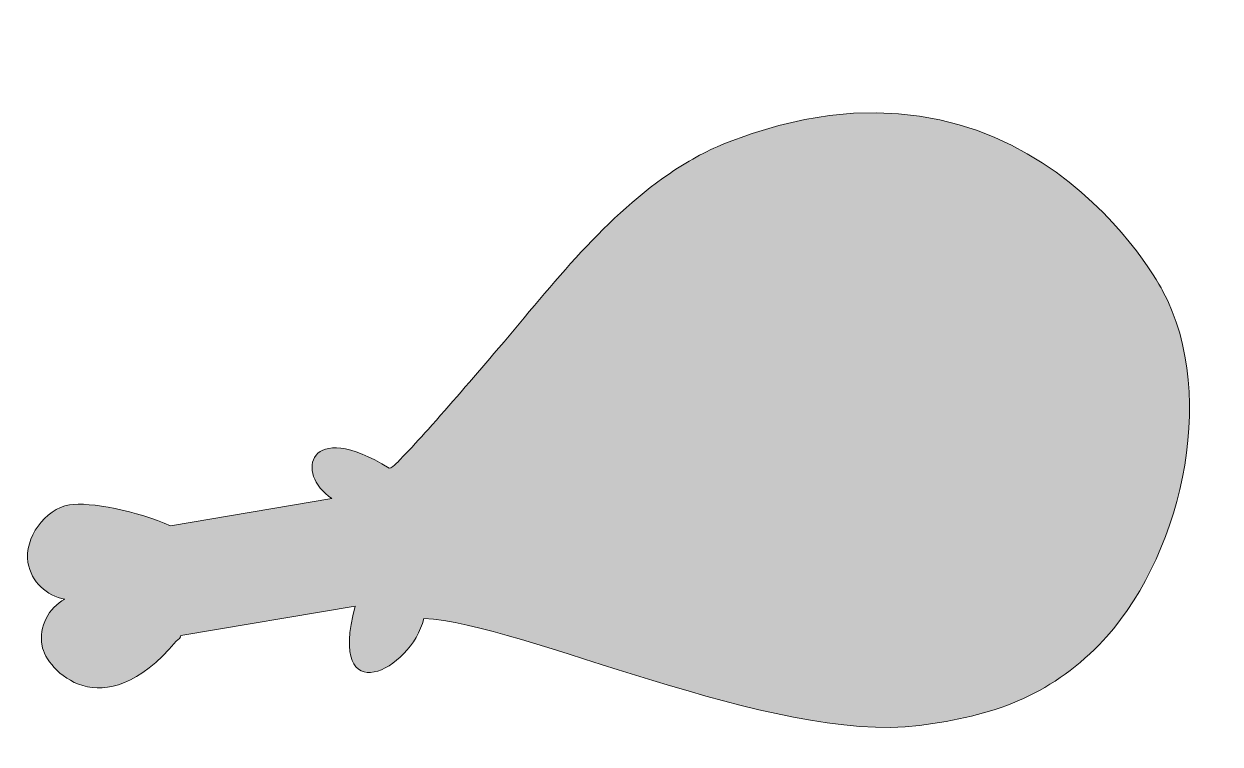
# Model space of a CAD drawing. Header units: inches. Extents: x 0 to 104, y -1 to 61.
import ezdxf

# ---------------------------------------------------------------- set-up
doc = ezdxf.new("R2010")
doc.units = ezdxf.units.IN
doc.header["$MEASUREMENT"] = 0
doc.layers.add('Layer 1', color=7, linetype='Continuous')

msp = doc.modelspace()

# ---------------------------------------------------------------- hatches: boundary and pattern name
at = {"layer": 'Layer 1', "true_color": 0xbddd76}
h = msp.add_hatch(color=63, dxfattribs=at)
h.dxf.hatch_style = 2
edge = h.paths.add_edge_path()
edge.add_spline(control_points=[(12.99, 7.53), (13.24, 7.69), (13.39, 7.86), (13.41, 8.04), (13.41, 8.04), (28.64, 10.6), (28.64, 10.6), (26.17, 1.27), (33.55, 4.95), (34.65, 9.52), (43.17, 9.16), (65.09, -1.45), (77.98, 0.17), (84.39, 0.98), (89.31, 2.75), (93.7, 7.23), (100.7, 14.37), (104.27, 28.82), (99.25, 38.17), (99.25, 38.17), (87.16, 61.49), (60.95, 51.03), (59.24, 50.33), (57.64, 49.45), (56.12, 48.4), (50.07, 44.25), (45.5, 38.19), (40.78, 32.67), (38.88, 30.45), (36.97, 28.23), (35.02, 26.05), (34.28, 25.23), (33.54, 24.39), (32.76, 23.61), (32.52, 23.38), (32, 22.71), (31.63, 22.65), (24.55, 27.09), (23.32, 22.13), (26.62, 20.02), (26.62, 20.02), (12.51, 17.62), (12.51, 17.62), (9.65, 18.9), (5.41, 19.75), (3.67, 19.45), (1.54, 19.1), (-0.31, 16.54), (0.04, 14.41), (0.33, 12.72), (1.67, 11.48), (3.27, 11.22), (1.84, 10.44), (0.98, 8.84), (1.27, 7.14), (1.62, 5.06), (6.52, -0.19), (12.99, 7.53)], knot_values=[0, 0, 0, 0, 1, 1, 1, 2, 2, 2, 3, 3, 3, 4, 4, 4, 5, 5, 5, 6, 6, 6, 7, 7, 7, 8, 8, 8, 9, 9, 9, 10, 10, 10, 11, 11, 11, 12, 12, 12, 13, 13, 13, 14, 14, 14, 15, 15, 15, 16, 16, 16, 17, 17, 17, 18, 18, 18, 19, 19, 19, 19], degree=3, periodic=1)

# ---------------------------------------------------------------- linework, layer by layer
at = {"layer": 'Layer 1', "lineweight": 0}
msp.add_open_spline([(12.99, 7.53), (13.24, 7.69), (13.39, 7.86), (13.41, 8.04), (13.41, 8.04), (28.64, 10.6), (28.64, 10.6), (26.17, 1.27), (33.55, 4.95), (34.65, 9.52), (43.17, 9.16), (65.09, -1.45), (77.98, 0.17), (84.39, 0.98), (89.31, 2.75), (93.7, 7.23), (100.7, 14.37), (104.27, 28.82), (99.25, 38.17), (99.25, 38.17), (87.16, 61.49), (60.95, 51.03), (59.24, 50.33), (57.64, 49.45), (56.12, 48.4), (50.07, 44.25), (45.5, 38.19), (40.78, 32.67), (38.88, 30.45), (36.97, 28.23), (35.02, 26.05), (34.28, 25.23), (33.54, 24.39), (32.76, 23.61), (32.52, 23.38), (32, 22.71), (31.63, 22.65), (24.55, 27.09), (23.32, 22.13), (26.62, 20.02), (26.62, 20.02), (12.51, 17.62), (12.51, 17.62), (9.65, 18.9), (5.41, 19.75), (3.67, 19.45), (1.54, 19.1), (-0.31, 16.54), (0.04, 14.41), (0.33, 12.72), (1.67, 11.48), (3.27, 11.22), (1.84, 10.44), (0.98, 8.84), (1.27, 7.14), (1.62, 5.06), (6.52, -0.19), (12.99, 7.53)], degree=3, knots=[0, 0, 0, 0, 1, 1, 1, 2, 2, 2, 3, 3, 3, 4, 4, 4, 5, 5, 5, 6, 6, 6, 7, 7, 7, 8, 8, 8, 9, 9, 9, 10, 10, 10, 11, 11, 11, 12, 12, 12, 13, 13, 13, 14, 14, 14, 15, 15, 15, 16, 16, 16, 17, 17, 17, 18, 18, 18, 19, 19, 19, 19], dxfattribs=at)

doc.saveas('drawing.dxf')
